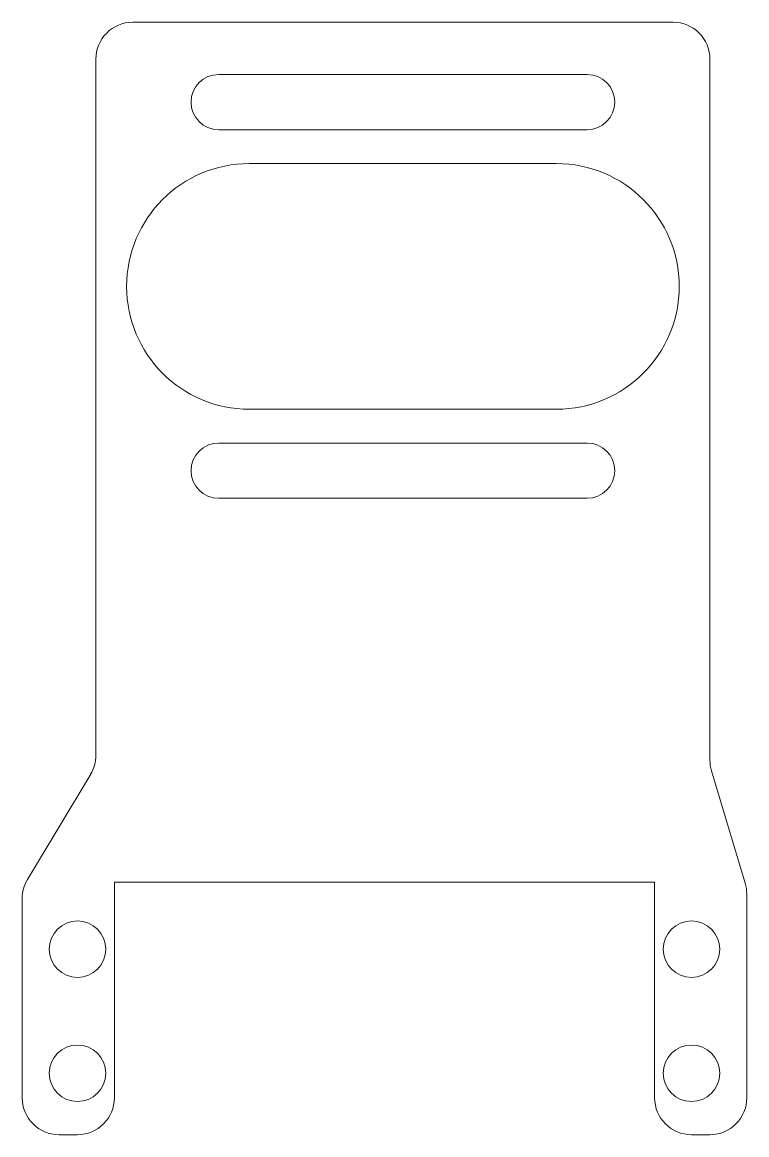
# Model space of a CAD drawing. Header units: millimetres. Extents: x 23 to 82, y 167.9 to 258.4.
import ezdxf

# ---------------------------------------------------------------- set-up
doc = ezdxf.new("R2010")
doc.units = ezdxf.units.MM

msp = doc.modelspace()

# ---------------------------------------------------------------- linework, layer by layer
at = {"color": 7, "linetype": 'Continuous', "lineweight": 15}
for p, q in [((75.959, 258.432), (31.959, 258.432)), ((28.959, 255.432), (28.959, 198.762)), ((78.959, 198.372), (78.959, 255.432)), ((68.959, 254.182), (38.959, 254.182)), ((38.959, 249.682), (68.959, 249.682)), ((66.459, 246.932), (41.459, 246.932)), ((41.459, 226.932), (66.459, 226.932)), ((68.959, 224.182), (38.959, 224.182)), ((38.959, 219.682), (68.959, 219.682)), ((81.833, 188.353), (79.086, 197.51)), ((28.532, 197.219), (23.387, 188.644)), ((30.459, 188.432), (74.459, 188.432)), ((30.459, 170.882), (30.459, 188.432)), ((74.459, 188.432), (74.459, 170.882)), ((81.959, 170.882), (81.959, 187.491)), ((22.959, 187.101), (22.959, 170.882)), ((25.959, 167.882), (27.459, 167.882)), ((77.459, 167.882), (78.959, 167.882))]:
    msp.add_line(p, q, dxfattribs=at)
for centre in [(27.459, 182.982), (77.459, 182.982), (27.459, 172.882), (77.459, 172.882)]:
    msp.add_circle(centre, 2.3, dxfattribs=at)
for centre, radius, start, end in [((31.959, 255.432), 3, 90, 180), ((75.959, 255.432), 3, 0, 90), ((38.959, 251.932), 2.25, 90, 270), ((68.959, 251.932), 2.25, 270, 90), ((41.459, 236.932), 10, 90, 270), ((66.459, 236.932), 10, 270, 90), ((38.959, 221.932), 2.25, 90, 270), ((68.959, 221.932), 2.25, 270, 90), ((25.959, 198.762), 3, 329.03624, 0), ((81.959, 198.372), 3, 180, 196.69924), ((25.959, 187.101), 3, 149.03624, 180), ((78.959, 187.491), 3, 0, 16.69924), ((25.959, 170.882), 3, 180, 270), ((27.459, 170.882), 3, 270, 0), ((77.459, 170.882), 3, 180, 270), ((78.959, 170.882), 3, 270, 0)]:
    msp.add_arc(centre, radius, start, end, dxfattribs=at)

doc.saveas('drawing.dxf')
